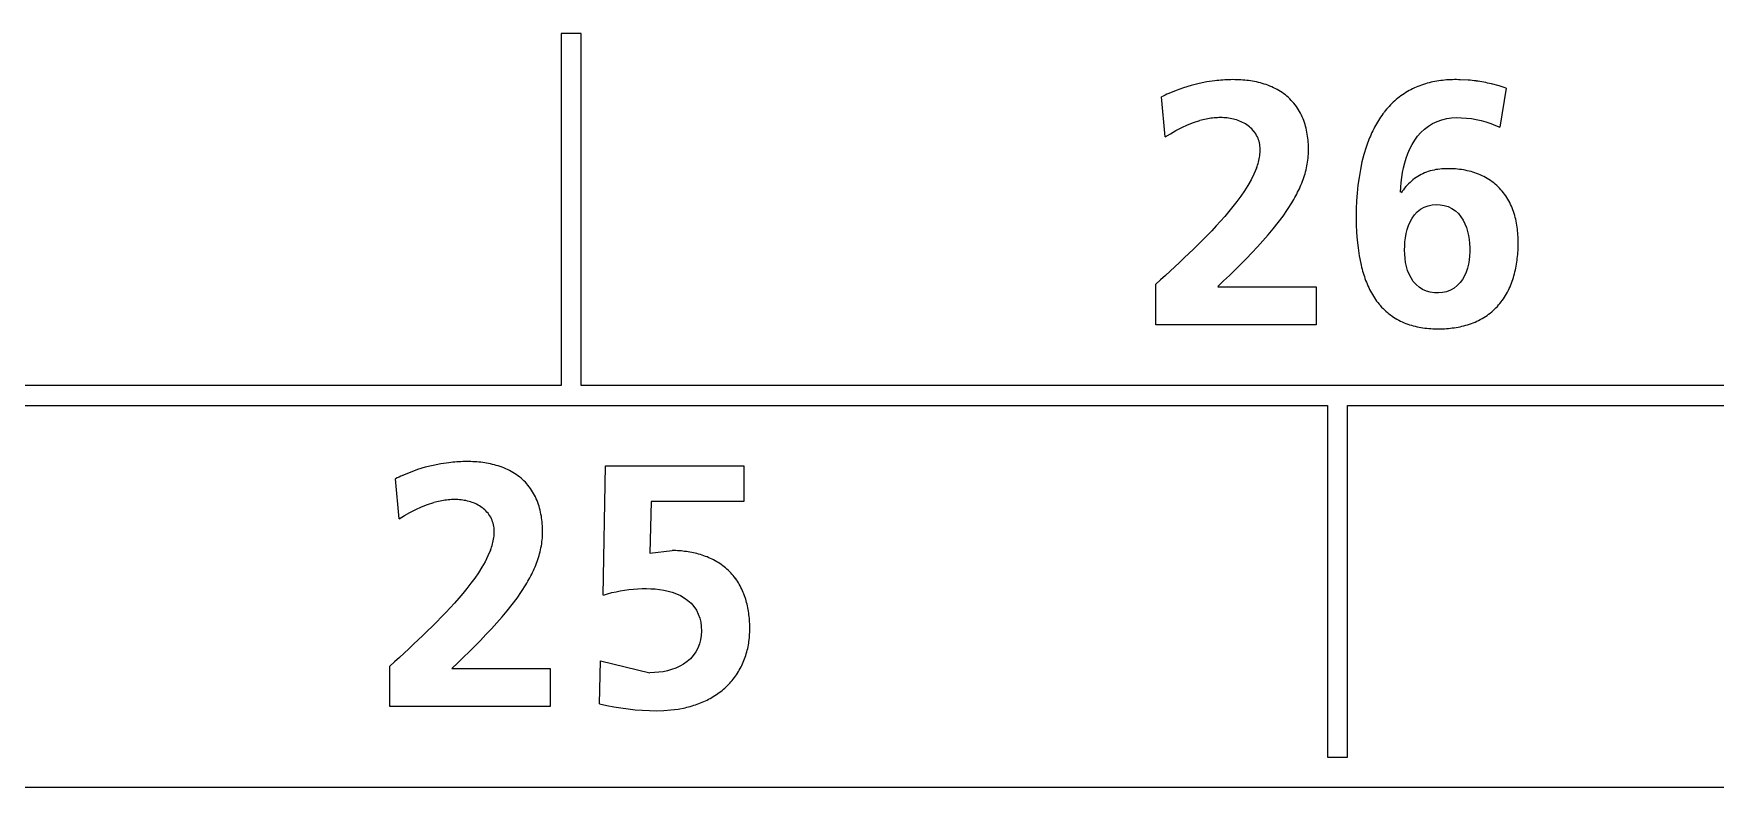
# Model space of a CAD drawing. Extents: x 168 to 388, y 259 to 356.
# Drawn here: x 325.9 to 334.26, y 333.77 to 337.52 of the extents above; entities that cross this region are included whole.
import ezdxf

# ---------------------------------------------------------------- set-up
doc = ezdxf.new("R2010")
doc.units = 0
doc.header["$MEASUREMENT"] = 0
doc.layers.get('0').update_dxf_attribs({"linetype": 'CONTINUOUS'})

msp = doc.modelspace()

# ---------------------------------------------------------------- linework, layer by layer
at = {"color": 7, "linetype": 'Continuous'}
for p, q in [((328.624, 337.5177), (328.5241, 337.5177)), ((328.5241, 337.5177), (328.5241, 335.7673)), ((328.624, 335.7673), (328.624, 337.5177)), ((331.6188, 337.2485), (331.5813, 337.2351)), ((331.6569, 337.26), (331.6188, 337.2485)), ((331.6955, 337.2697), (331.6569, 337.26)), ((331.7345, 337.2774), (331.6955, 337.2697)), ((331.7735, 337.2831), (331.7345, 337.2774)), ((333.0335, 337.2862), (332.9945, 337.2883)), ((333.1872, 337.2572), (333.1495, 337.2675)), ((333.2222, 337.2458), (333.1872, 337.2572)), ((333.2222, 337.2458), (333.1915, 337.0516)), ((331.5272, 337.0036), (331.5086, 337.2027)), ((331.5813, 337.2351), (331.5445, 337.2198)), ((331.6683, 337.075), (331.6989, 337.0846)), ((332.857, 337.0704), (332.8794, 337.0809)), ((332.8794, 337.0809), (332.9027, 337.089)), ((332.9027, 337.089), (332.9267, 337.0947)), ((332.9267, 337.0947), (332.9511, 337.0982)), ((332.9511, 337.0982), (332.9758, 337.0996)), ((332.9758, 337.0996), (333.0005, 337.0993)), ((333.0005, 337.0993), (333.0251, 337.0977)), ((333.0251, 337.0977), (333.0496, 337.0947)), ((333.0496, 337.0947), (333.0739, 337.0904)), ((333.0739, 337.0904), (333.0979, 337.0848)), ((333.0979, 337.0848), (333.1217, 337.078)), ((333.1217, 337.078), (333.1457, 337.0699)), ((331.5272, 337.0036), (331.5528, 337.0196)), ((331.5528, 337.0196), (331.5806, 337.0355)), ((331.5806, 337.0355), (331.6092, 337.0502)), ((331.6092, 337.0502), (331.6384, 337.0634)), ((331.6384, 337.0634), (331.6683, 337.075)), ((332.7677, 336.987), (332.7822, 337.007)), ((332.7822, 337.007), (332.7984, 337.0256)), ((332.7984, 337.0256), (332.8164, 337.0426)), ((332.8164, 337.0426), (332.8359, 337.0576)), ((332.8359, 337.0576), (332.857, 337.0704)), ((333.1457, 337.0699), (333.1687, 337.0611)), ((333.1687, 337.0611), (333.1915, 337.0516)), ((332.5152, 336.9161), (332.5057, 336.879)), ((332.5266, 336.9534), (332.5152, 336.9161)), ((332.7254, 336.8981), (332.7339, 336.9213)), ((332.7339, 336.9213), (332.7436, 336.9439)), ((332.7436, 336.9439), (332.7549, 336.9659)), ((332.7549, 336.9659), (332.7677, 336.987)), ((331.9809, 336.8484), (331.9684, 336.8189)), ((332.4976, 336.8409), (332.491, 336.8024)), ((332.5057, 336.879), (332.4976, 336.8409)), ((332.7033, 336.8019), (332.7073, 336.8263)), ((332.7073, 336.8263), (332.7122, 336.8505)), ((332.7122, 336.8505), (332.7183, 336.8744)), ((332.7183, 336.8744), (332.7254, 336.8981)), ((331.9379, 336.7625), (331.9207, 336.7354)), ((331.9539, 336.7903), (331.9379, 336.7625)), ((331.9684, 336.8189), (331.9539, 336.7903)), ((332.4857, 336.7631), (332.4818, 336.7243)), ((332.491, 336.8024), (332.4857, 336.7631)), ((332.6968, 336.7288), (332.6981, 336.7529)), ((332.6981, 336.7529), (332.7003, 336.7774)), ((332.7003, 336.7774), (332.7033, 336.8019)), ((331.864, 336.6577), (331.8438, 336.6328)), ((331.8836, 336.6831), (331.864, 336.6577)), ((331.9026, 336.7089), (331.8836, 336.6831)), ((331.9207, 336.7354), (331.9026, 336.7089)), ((332.1358, 336.6422), (332.1571, 336.6759)), ((332.4791, 336.6849), (332.4775, 336.6459)), ((332.4818, 336.7243), (332.4791, 336.6849)), ((332.8147, 336.6537), (332.8339, 336.6609)), ((332.8339, 336.6609), (332.8539, 336.6652)), ((332.8539, 336.6652), (332.8743, 336.6669)), ((332.8743, 336.6669), (332.8948, 336.6663)), ((332.8948, 336.6663), (332.915, 336.6631)), ((332.915, 336.6631), (332.9346, 336.6571)), ((332.9346, 336.6571), (332.953, 336.6482)), ((331.8019, 336.5842), (331.7803, 336.5605)), ((331.823, 336.6083), (331.8019, 336.5842)), ((331.8438, 336.6328), (331.823, 336.6083)), ((332.0646, 336.5464), (332.0894, 336.5776)), ((332.0894, 336.5776), (332.1132, 336.6095)), ((332.1132, 336.6095), (332.1358, 336.6422)), ((332.4775, 336.6459), (332.477, 336.6069)), ((332.477, 336.6069), (332.4775, 336.5679)), ((332.7369, 336.5625), (332.7447, 336.5808)), ((332.7447, 336.5808), (332.7545, 336.5987)), ((332.7545, 336.5987), (332.7668, 336.6161)), ((332.7668, 336.6161), (332.7808, 336.631)), ((332.7808, 336.631), (332.7969, 336.6437)), ((332.7969, 336.6437), (332.8147, 336.6537)), ((332.953, 336.6482), (332.9699, 336.6366)), ((332.9699, 336.6366), (332.9849, 336.6226)), ((332.9849, 336.6226), (332.9978, 336.6068)), ((332.9978, 336.6068), (333.0085, 336.59)), ((333.0085, 336.59), (333.0177, 336.5717)), ((331.7138, 336.4909), (331.6911, 336.4683)), ((331.7363, 336.5138), (331.7138, 336.4909)), ((331.7585, 336.537), (331.7363, 336.5138)), ((331.7803, 336.5605), (331.7585, 336.537)), ((332.0128, 336.486), (332.039, 336.5159)), ((332.039, 336.5159), (332.0646, 336.5464)), ((332.4775, 336.5679), (332.4791, 336.5289)), ((332.4791, 336.5289), (332.4818, 336.49)), ((332.4818, 336.49), (332.486, 336.4512)), ((332.7194, 336.4819), (332.7218, 336.5022)), ((332.7218, 336.5022), (332.7254, 336.5224)), ((332.7254, 336.5224), (332.7303, 336.5423)), ((332.7303, 336.5423), (332.7369, 336.5625)), ((333.0177, 336.5717), (333.025, 336.5529)), ((333.025, 336.5529), (333.031, 336.5333)), ((333.031, 336.5333), (333.0355, 336.5133)), ((333.0355, 336.5133), (333.0388, 336.4931)), ((333.0388, 336.4931), (333.0409, 336.4727)), ((331.6452, 336.4235), (331.6219, 336.4014)), ((331.6682, 336.4458), (331.6452, 336.4235)), ((331.6911, 336.4683), (331.6682, 336.4458)), ((331.9307, 336.399), (331.9585, 336.4276)), ((331.9585, 336.4276), (331.9859, 336.4566)), ((331.9859, 336.4566), (332.0128, 336.486)), ((332.486, 336.4512), (332.4917, 336.4126)), ((332.4917, 336.4126), (332.4992, 336.3743)), ((332.7175, 336.4403), (332.7179, 336.4614)), ((332.718, 336.4198), (332.7175, 336.4403)), ((332.7179, 336.4614), (332.7194, 336.4819)), ((332.7197, 336.3994), (332.718, 336.4198)), ((333.0407, 336.4112), (333.0383, 336.3908)), ((333.0419, 336.4317), (333.0407, 336.4112)), ((333.0409, 336.4727), (333.0419, 336.4523)), ((333.0419, 336.4523), (333.0419, 336.4317)), ((331.5514, 336.3359), (331.5279, 336.3141)), ((331.575, 336.3576), (331.5514, 336.3359)), ((331.5985, 336.3794), (331.575, 336.3576)), ((331.6219, 336.4014), (331.5985, 336.3794)), ((331.8461, 336.3149), (331.8744, 336.3428)), ((331.8744, 336.3428), (331.9027, 336.3708)), ((331.9027, 336.3708), (331.9307, 336.399)), ((332.7226, 336.3791), (332.7197, 336.3994)), ((332.7269, 336.3591), (332.7226, 336.3791)), ((332.7327, 336.3394), (332.7269, 336.3591)), ((332.7402, 336.3204), (332.7327, 336.3394)), ((333.023, 336.3314), (333.0148, 336.3127)), ((333.0296, 336.3508), (333.023, 336.3314)), ((333.0346, 336.3707), (333.0296, 336.3508)), ((333.0383, 336.3908), (333.0346, 336.3707)), ((331.5044, 336.2923), (331.481, 336.2703)), ((331.481, 336.0694), (331.481, 336.2703)), ((331.5279, 336.3141), (331.5044, 336.2923)), ((331.7883, 336.2584), (332.2779, 336.2584)), ((331.7892, 336.2592), (331.8176, 336.287)), ((331.8176, 336.287), (331.8461, 336.3149)), ((332.2779, 336.2584), (332.2779, 336.0694)), ((332.7495, 336.3021), (332.7402, 336.3204)), ((332.7609, 336.2851), (332.7495, 336.3021)), ((332.7743, 336.2697), (332.7609, 336.2851)), ((332.7897, 336.2563), (332.7743, 336.2697)), ((332.807, 336.2453), (332.7897, 336.2563)), ((332.8257, 336.2369), (332.807, 336.2453)), ((332.9456, 336.2406), (332.9265, 336.2333)), ((332.9634, 336.2509), (332.9456, 336.2406)), ((332.9793, 336.2637), (332.9634, 336.2509)), ((332.9933, 336.2787), (332.9793, 336.2637)), ((333.0048, 336.2948), (332.9933, 336.2787)), ((333.0148, 336.3127), (333.0048, 336.2948)), ((332.8454, 336.2313), (332.8257, 336.2369)), ((332.8656, 336.2282), (332.8454, 336.2313)), ((332.8861, 336.2274), (332.8656, 336.2282)), ((332.9065, 336.229), (332.8861, 336.2274)), ((332.9265, 336.2333), (332.9065, 336.229)), ((332.2779, 336.0694), (331.481, 336.0694)), ((328.5241, 335.7673), (321.0035, 335.7673)), ((336.144, 335.7673), (328.624, 335.7673)), ((324.8137, 335.6674), (332.3337, 335.6674)), ((332.3337, 335.6674), (332.3337, 333.9176)), ((332.4336, 333.9176), (332.4336, 335.6674)), ((332.4336, 335.6674), (339.9536, 335.6674)), ((327.7724, 335.3347), (327.7356, 335.3195)), ((327.8099, 335.3481), (327.7724, 335.3347)), ((327.848, 335.3597), (327.8099, 335.3481)), ((327.8866, 335.3693), (327.848, 335.3597)), ((327.9257, 335.3771), (327.8866, 335.3693)), ((327.9648, 335.3828), (327.9257, 335.3771)), ((328.7319, 334.7238), (328.7439, 335.3677)), ((328.7439, 335.3677), (329.4322, 335.3677)), ((329.4322, 335.3677), (329.4322, 335.189)), ((327.7187, 335.1033), (327.6997, 335.3024)), ((327.8005, 335.1499), (327.8297, 335.1631)), ((327.8297, 335.1631), (327.8597, 335.1747)), ((327.8597, 335.1747), (327.8903, 335.1843)), ((328.9706, 335.189), (328.9654, 334.9332)), ((329.4322, 335.189), (328.9706, 335.189)), ((327.7187, 335.1033), (327.7442, 335.1193)), ((327.7442, 335.1193), (327.772, 335.1352)), ((327.772, 335.1352), (327.8005, 335.1499)), ((328.1598, 334.9186), (328.1453, 334.89)), ((328.1723, 334.9481), (328.1598, 334.9186)), ((328.9654, 334.9332), (329.0753, 334.9453)), ((328.1122, 334.8351), (328.094, 334.8086)), ((328.1294, 334.8622), (328.1122, 334.8351)), ((328.1453, 334.89), (328.1294, 334.8622)), ((328.0554, 334.7574), (328.0352, 334.7325)), ((328.0751, 334.7828), (328.0554, 334.7574)), ((328.094, 334.8086), (328.0751, 334.7828)), ((328.3046, 334.7091), (328.3272, 334.7418)), ((328.3272, 334.7418), (328.3485, 334.7755)), ((328.7543, 334.7305), (328.7753, 334.7361)), ((328.7753, 334.7361), (328.7966, 334.741)), ((328.7966, 334.741), (328.8179, 334.7452)), ((328.8179, 334.7452), (328.8394, 334.7487)), ((328.8394, 334.7487), (328.861, 334.7515)), ((328.861, 334.7515), (328.8827, 334.7537)), ((328.8827, 334.7537), (328.9044, 334.7552)), ((328.9044, 334.7552), (328.9262, 334.7561)), ((328.9262, 334.7561), (328.948, 334.7563)), ((328.948, 334.7563), (328.9698, 334.7558)), ((328.9698, 334.7558), (328.9915, 334.7544)), ((328.9915, 334.7544), (329.0132, 334.7519)), ((329.0132, 334.7519), (329.0346, 334.7483)), ((329.0346, 334.7483), (329.0559, 334.7435)), ((329.0559, 334.7435), (329.0761, 334.7377)), ((329.0761, 334.7377), (329.0966, 334.7302)), ((327.9718, 334.6602), (327.9499, 334.6367)), ((327.9933, 334.6839), (327.9718, 334.6602)), ((328.0145, 334.708), (327.9933, 334.6839)), ((328.0352, 334.7325), (328.0145, 334.708)), ((328.256, 334.646), (328.2808, 334.6772)), ((328.2808, 334.6772), (328.3046, 334.7091)), ((328.7334, 334.7243), (328.7543, 334.7305)), ((329.0966, 334.7302), (329.1164, 334.7212)), ((329.1164, 334.7212), (329.1353, 334.7104)), ((329.1353, 334.7104), (329.153, 334.6978)), ((329.153, 334.6978), (329.1693, 334.6834)), ((329.1693, 334.6834), (329.1837, 334.667)), ((329.1837, 334.667), (329.1959, 334.649)), ((327.8826, 334.5679), (327.8597, 334.5455)), ((327.9053, 334.5906), (327.8826, 334.5679)), ((327.9277, 334.6135), (327.9053, 334.5906)), ((327.9499, 334.6367), (327.9277, 334.6135)), ((328.1773, 334.5562), (328.2042, 334.5856)), ((328.2042, 334.5856), (328.2304, 334.6155)), ((328.2304, 334.6155), (328.256, 334.646)), ((329.1959, 334.649), (329.2057, 334.6295)), ((329.2057, 334.6295), (329.2127, 334.6098)), ((329.2127, 334.6098), (329.2177, 334.5886)), ((329.2177, 334.5886), (329.2204, 334.567)), ((329.2204, 334.567), (329.221, 334.5452)), ((329.4611, 334.5377), (329.4614, 334.5725)), ((327.8134, 334.5011), (327.79, 334.4791)), ((327.8366, 334.5232), (327.8134, 334.5011)), ((327.8597, 334.5455), (327.8366, 334.5232)), ((328.0941, 334.4705), (328.1222, 334.4987)), ((328.1222, 334.4987), (328.1499, 334.5273)), ((328.1499, 334.5273), (328.1773, 334.5562)), ((329.2166, 334.502), (329.2111, 334.4809)), ((329.2198, 334.5235), (329.2166, 334.502)), ((329.221, 334.5452), (329.2198, 334.5235)), ((327.7193, 334.4138), (327.6958, 334.392)), ((327.7429, 334.4356), (327.7193, 334.4138)), ((327.7665, 334.4573), (327.7429, 334.4356)), ((327.79, 334.4791), (327.7665, 334.4573)), ((328.0091, 334.3866), (328.0375, 334.4145)), ((328.0375, 334.4145), (328.0659, 334.4424)), ((328.0659, 334.4424), (328.0941, 334.4705)), ((329.1662, 334.4072), (329.1498, 334.3928)), ((329.1807, 334.4234), (329.1662, 334.4072)), ((329.1932, 334.4413), (329.1807, 334.4234)), ((329.2033, 334.4605), (329.1932, 334.4413)), ((329.2111, 334.4809), (329.2033, 334.4605)), ((327.6958, 334.392), (327.6725, 334.37)), ((327.6725, 334.1691), (327.6725, 334.37)), ((327.9798, 334.3581), (328.469, 334.3581)), ((327.9806, 334.3588), (328.0091, 334.3866)), ((328.469, 334.3581), (328.469, 334.1691)), ((328.7146, 334.1829), (328.7198, 334.3975)), ((328.7198, 334.3975), (328.9654, 334.3374)), ((328.9872, 334.338), (328.9654, 334.3374)), ((329.0089, 334.3398), (328.9872, 334.338)), ((329.0305, 334.3429), (329.0089, 334.3398)), ((329.0518, 334.3473), (329.0305, 334.3429)), ((329.0728, 334.3531), (329.0518, 334.3473)), ((329.0933, 334.3605), (329.0728, 334.3531)), ((329.1131, 334.3695), (329.0933, 334.3605)), ((329.1321, 334.3803), (329.1131, 334.3695)), ((329.1498, 334.3928), (329.1321, 334.3803)), ((328.469, 334.1691), (327.6725, 334.1691)), ((328.7146, 334.1829), (328.7503, 334.175)), ((328.7503, 334.175), (328.7853, 334.1683)), ((328.7853, 334.1683), (328.8205, 334.1626)), ((328.8205, 334.1626), (328.8564, 334.1577)), ((328.8564, 334.1577), (328.8918, 334.1538)), ((328.8918, 334.1538), (328.9273, 334.1508)), ((328.9273, 334.1508), (328.9629, 334.149)), ((328.9629, 334.149), (328.9986, 334.1485)), ((328.9986, 334.1485), (329.0342, 334.1495)), ((329.0342, 334.1495), (329.0697, 334.1523)), ((329.0697, 334.1523), (329.105, 334.157)), ((329.105, 334.157), (329.14, 334.1638)), ((332.3337, 333.9176), (332.4336, 333.9176)), ((387.3152, 333.7671), (270.3652, 333.7671))]:
    msp.add_line(p, q, dxfattribs=at)
for centre, radius, start, end in [((331.8658, 336.5228), 0.7659, 93.94818, 96.92579), ((331.8643, 336.5468), 0.7418, 90.88379, 93.95787), ((331.8634, 336.6176), 0.671, 87.50174, 90.90005), ((331.8674, 336.7087), 0.5798, 83.56993, 87.50302), ((331.8759, 336.7841), 0.504, 79.0525, 83.57713), ((331.888, 336.8463), 0.4407, 73.93959, 79.05319), ((331.9039, 336.9014), 0.3833, 67.99887, 73.94804), ((331.9207, 336.943), 0.3384, 61.25424, 67.99394), ((332.9332, 336.8869), 0.3972, 114.86742, 120.49824), ((332.9377, 336.8767), 0.4083, 109.36192, 114.83767), ((332.9473, 336.8495), 0.4372, 104.24975, 109.3645), ((332.9545, 336.8208), 0.4668, 99.45978, 104.25084), ((332.9633, 336.7675), 0.5208, 95.15658, 99.45143), ((332.9697, 336.6975), 0.5912, 91.37544, 95.15959), ((332.972, 336.5904), 0.6983, 88.14764, 91.35027), ((332.9736, 336.5398), 0.7488, 82.38167, 85.41107), ((332.9758, 336.557), 0.7314, 79.31686, 82.37444), ((332.9759, 336.5574), 0.731, 76.25567, 79.31508), ((331.8619, 336.5066), 0.7807, 113.98861, 116.90985), ((331.9372, 336.9733), 0.3039, 53.73724, 61.24237), ((331.9498, 336.9905), 0.2826, 45.66997, 53.73938), ((331.9534, 336.9942), 0.2774, 37.53755, 45.64976), ((331.9474, 336.99), 0.2847, 29.46883, 37.47896), ((332.9476, 336.8719), 0.418, 131.86271, 137.21317), ((332.9323, 336.889), 0.3951, 126.20555, 131.86591), ((332.9312, 336.8901), 0.3935, 120.49273, 126.17622), ((331.8161, 336.6655), 0.4352, 101.28576, 105.62551), ((331.8078, 336.7065), 0.3934, 96.60134, 101.27351), ((331.8047, 336.7358), 0.3639, 91.58948, 96.64031), ((331.8029, 336.8023), 0.2974, 85.41436, 91.59371), ((331.8057, 336.8402), 0.2594, 78.27997, 85.36428), ((331.8103, 336.8615), 0.2376, 70.59679, 78.33107), ((331.8213, 336.8924), 0.2048, 61.38515, 70.63065), ((331.93, 336.9802), 0.3047, 21.97776, 29.4632), ((331.8994, 336.9679), 0.3377, 15.22549, 21.97963), ((333.0358, 336.8059), 0.5284, 146.93257, 151.1651), ((332.9964, 336.8316), 0.4813, 142.28797, 146.93403), ((332.9645, 336.8563), 0.441, 137.21645, 142.28721), ((331.8363, 336.9196), 0.1737, 50.82894, 61.40693), ((331.8512, 336.9379), 0.1501, 38.5825, 50.82526), ((331.8599, 336.9451), 0.1389, 25.2922, 38.52654), ((331.8559, 336.9434), 0.1432, 12.35963, 25.19854), ((331.8438, 336.9529), 0.3952, 9.42904, 15.19866), ((331.7784, 336.9416), 0.4616, 4.54932, 9.48997), ((333.1419, 336.7525), 0.6472, 155.00452, 158.45988), ((333.0831, 336.7799), 0.5823, 151.16536, 155.00588), ((331.7432, 336.9473), 0.257, 344.56268, 351.72873), ((331.8362, 336.9392), 0.1633, 1.07073, 12.32762), ((331.8024, 336.9387), 0.1971, 351.71759, 1.04409), ((331.804, 336.9422), 0.436, 354.2497, 359.48105), ((331.7893, 336.9424), 0.4507, 359.47826, 4.55705), ((333.2073, 336.7266), 0.7175, 158.45452, 161.57099), ((331.6642, 336.9687), 0.3388, 339.19357, 344.62007), ((331.7962, 336.9462), 0.4444, 343.5771, 348.70811), ((331.8225, 336.9403), 0.4174, 348.79036, 354.2542), ((332.9085, 336.6057), 0.2372, 112.62881, 121.93174), ((332.9143, 336.5911), 0.253, 103.7359, 112.57546), ((332.9243, 336.5497), 0.2956, 96.1424, 103.70865), ((332.9318, 336.474), 0.3716, 89.95195, 96.04312), ((332.9339, 336.372), 0.4736, 85.49612, 90.21777), ((332.9363, 336.4017), 0.4438, 80.46182, 85.50051), ((332.9454, 336.4549), 0.3899, 74.75017, 80.48657), ((332.9572, 336.4985), 0.3447, 68.24868, 74.73558), ((331.5821, 337.0272), 0.6737, 331.95543, 335.34068), ((331.6564, 336.9931), 0.5919, 335.33939, 339.19274), ((331.7256, 336.967), 0.5179, 339.17746, 343.58113), ((332.9747, 336.5378), 0.3324, 138.91855, 145.64658), ((332.936, 336.5723), 0.2806, 131.07649, 139.0461), ((332.9139, 336.5975), 0.247, 121.99297, 131.04558), ((332.9687, 336.5274), 0.3136, 61.11887, 68.25012), ((332.9778, 336.5439), 0.2947, 53.4383, 61.11307), ((332.9827, 336.5509), 0.2862, 45.58162, 53.39649), ((332.9816, 336.5499), 0.2877, 37.78974, 45.56225), ((331.4959, 337.0731), 0.7713, 329.00192, 331.95868), ((332.9697, 336.5407), 0.3027, 30.40486, 37.79254), ((332.9475, 336.5277), 0.3285, 23.58333, 30.3915), ((332.9158, 336.5139), 0.3631, 17.41411, 23.57353), ((332.8713, 336.5), 0.4096, 11.83128, 17.41651), ((332.8294, 336.4911), 0.4525, 6.8962, 11.83823), ((332.7598, 336.483), 0.5225, 2.58231, 6.86181), ((332.6279, 336.477), 0.6546, 359.17123, 2.58764), ((332.6212, 336.4755), 0.6612, 352.54992, 355.93219), ((332.6031, 336.4768), 0.6794, 355.92649, 359.21825), ((333.1683, 336.5224), 0.6853, 192.48208, 195.74565), ((333.0751, 336.4961), 0.5885, 195.74238, 199.54235), ((332.7763, 336.45), 0.504, 344.26086, 348.69798), ((332.7037, 336.4645), 0.578, 348.69772, 352.56688), ((333.0024, 336.4702), 0.5113, 199.53703, 203.91092), ((332.9393, 336.4422), 0.4423, 203.90817, 208.9645), ((332.9109, 336.4), 0.36, 327.47188, 333.68397), ((332.8746, 336.418), 0.4005, 333.68344, 339.26684), ((332.8307, 336.4346), 0.4474, 339.26473, 344.26288), ((332.8936, 336.417), 0.3901, 208.97106, 214.7038), ((332.8599, 336.3936), 0.349, 214.69729, 221.10472), ((332.8419, 336.3782), 0.3254, 221.14552, 228.03841), ((332.9462, 336.3753), 0.3168, 313.69064, 320.74977), ((332.9325, 336.3863), 0.3344, 320.77692, 327.46442), ((332.8327, 336.3679), 0.3115, 228.03351, 235.21261), ((332.8363, 336.3736), 0.3183, 235.26349, 242.29011), ((332.8434, 336.3871), 0.3336, 242.28357, 248.98824), ((332.8552, 336.4182), 0.3669, 249.01526, 255.11147), ((332.9203, 336.4287), 0.3762, 287.104, 293.04791), ((332.9339, 336.3968), 0.3416, 293.04791, 299.59481), ((332.9428, 336.381), 0.3234, 299.60419, 306.51953), ((332.9488, 336.3726), 0.3131, 306.55322, 313.69661), ((332.8669, 336.4621), 0.4123, 255.10644, 260.53134), ((332.8766, 336.5203), 0.4712, 260.53861, 265.28385), ((332.8833, 336.6023), 0.5535, 265.28173, 269.32318), ((332.8847, 336.6497), 0.601, 269.24362, 272.96476), ((332.888, 336.5866), 0.5378, 272.96426, 277.12142), ((332.8953, 336.5288), 0.4795, 277.10815, 281.77207), ((332.9075, 336.4704), 0.4199, 281.76932, 287.09595), ((328.052, 334.608), 0.7786, 113.97181, 116.90129), ((328.0573, 334.6206), 0.7678, 93.94898, 96.91995), ((328.0557, 334.6456), 0.7427, 90.8879, 93.95877), ((328.0548, 334.7172), 0.6712, 87.50478, 90.90309), ((328.0588, 334.8083), 0.5799, 83.57502, 87.50833), ((328.0673, 334.8837), 0.5041, 79.05533, 83.58019), ((328.0794, 334.9459), 0.4407, 73.93946, 79.05673), ((328.0953, 335.001), 0.3833, 67.99761, 73.9477), ((328.1121, 335.0427), 0.3384, 61.2529, 67.99352), ((328.1287, 335.073), 0.3039, 53.73447, 61.24074), ((328.1413, 335.0901), 0.2826, 45.66532, 53.7361), ((328.1448, 335.0939), 0.2774, 37.53709, 45.64312), ((328.1389, 335.0897), 0.2847, 29.46939, 37.48088), ((328.0076, 334.7642), 0.4362, 101.26691, 105.60552), ((327.9993, 334.8053), 0.3943, 96.59409, 101.25549), ((327.9962, 334.835), 0.3644, 91.59089, 96.63508), ((327.9943, 334.902), 0.2974, 85.41407, 91.5941), ((327.9971, 334.9399), 0.2594, 78.27763, 85.36309), ((328.0018, 334.9612), 0.2376, 70.59472, 78.32969), ((328.0128, 334.9921), 0.2048, 61.38604, 70.62833), ((328.0277, 335.0193), 0.1738, 50.8304, 61.40747), ((328.0426, 335.0376), 0.1501, 38.58584, 50.82701), ((328.1215, 335.0799), 0.3047, 21.9753, 29.46211), ((328.0909, 335.0676), 0.3377, 15.22443, 21.97971), ((328.0353, 335.0526), 0.3952, 9.42484, 15.19513), ((328.0513, 335.0447), 0.1389, 25.29781, 38.53079), ((328.0474, 335.0431), 0.1432, 12.36313, 25.20182), ((328.0277, 335.0389), 0.1633, 1.07572, 12.3333), ((327.9699, 335.0413), 0.4616, 4.54609, 9.48788), ((327.9808, 335.0421), 0.4506, 359.47779, 4.55245), ((327.9346, 335.047), 0.2569, 344.56272, 351.73015), ((327.9939, 335.0384), 0.1971, 351.72025, 1.04857), ((328.014, 335.04), 0.4174, 348.78689, 354.2521), ((327.9955, 335.0419), 0.436, 354.24824, 359.48073), ((327.8557, 335.0684), 0.3387, 339.19481, 344.62222), ((327.917, 335.0667), 0.518, 339.17328, 343.57718), ((327.9876, 335.0459), 0.4444, 343.57498, 348.70667), ((329.0763, 334.4363), 0.509, 86.0979, 90.10866), ((329.076, 334.4305), 0.5148, 82.14519, 86.11104), ((329.0816, 334.4705), 0.4744, 77.84879, 82.15258), ((329.0899, 334.5088), 0.4352, 73.16187, 77.85283), ((329.1003, 334.5434), 0.3991, 68.0461, 73.16268), ((329.1132, 334.5751), 0.3649, 62.45563, 68.05048), ((327.7734, 335.127), 0.6738, 331.95089, 335.33613), ((327.8478, 335.0928), 0.5919, 335.33598, 339.18956), ((329.1257, 334.5993), 0.3376, 56.39817, 62.44514), ((329.1377, 334.6174), 0.3159, 49.93699, 56.39915), ((329.1431, 334.6238), 0.3076, 43.28608, 49.92457), ((329.1456, 334.6263), 0.304, 36.54808, 43.26329), ((327.6872, 335.1728), 0.7714, 328.99866, 331.95542), ((329.1359, 334.6191), 0.3161, 30.09214, 36.55179), ((329.1198, 334.61), 0.3345, 23.96172, 30.06479), ((329.0926, 334.5979), 0.3643, 18.36011, 23.96435), ((329.0526, 334.5847), 0.4065, 13.32149, 18.34347), ((328.9919, 334.5704), 0.4688, 8.96753, 13.32241), ((328.9409, 334.562), 0.5206, 5.08407, 9.00639), ((328.9152, 334.5597), 0.5463, 1.3465, 5.08346), ((329.045, 334.5491), 0.4161, 348.60903, 353.51463), ((328.9849, 334.5558), 0.4766, 353.53908, 357.82384), ((329.0687, 334.5431), 0.3916, 338.35414, 343.56853), ((329.056, 334.5469), 0.4049, 343.563, 348.60559), ((329.0976, 334.5296), 0.3596, 321.62524, 327.30277), ((329.093, 334.5327), 0.3652, 327.29914, 332.88987), ((329.0845, 334.5369), 0.3746, 332.9065, 338.35682), ((329.0732, 334.5593), 0.3982, 300.0489, 305.17647), ((329.0827, 334.5458), 0.3817, 305.1814, 310.53048), ((329.0924, 334.5344), 0.3667, 310.53185, 315.98125), ((329.0953, 334.5315), 0.3626, 315.98388, 321.61492), ((329.0226, 334.6828), 0.5322, 282.7476, 286.584), ((329.0343, 334.6435), 0.4911, 286.58104, 290.73842), ((329.0476, 334.6083), 0.4535, 290.73918, 295.24113), ((329.0599, 334.5822), 0.4247, 295.24229, 300.05007)]:
    msp.add_arc(centre, radius, start, end, dxfattribs=at)

doc.saveas('drawing.dxf')
